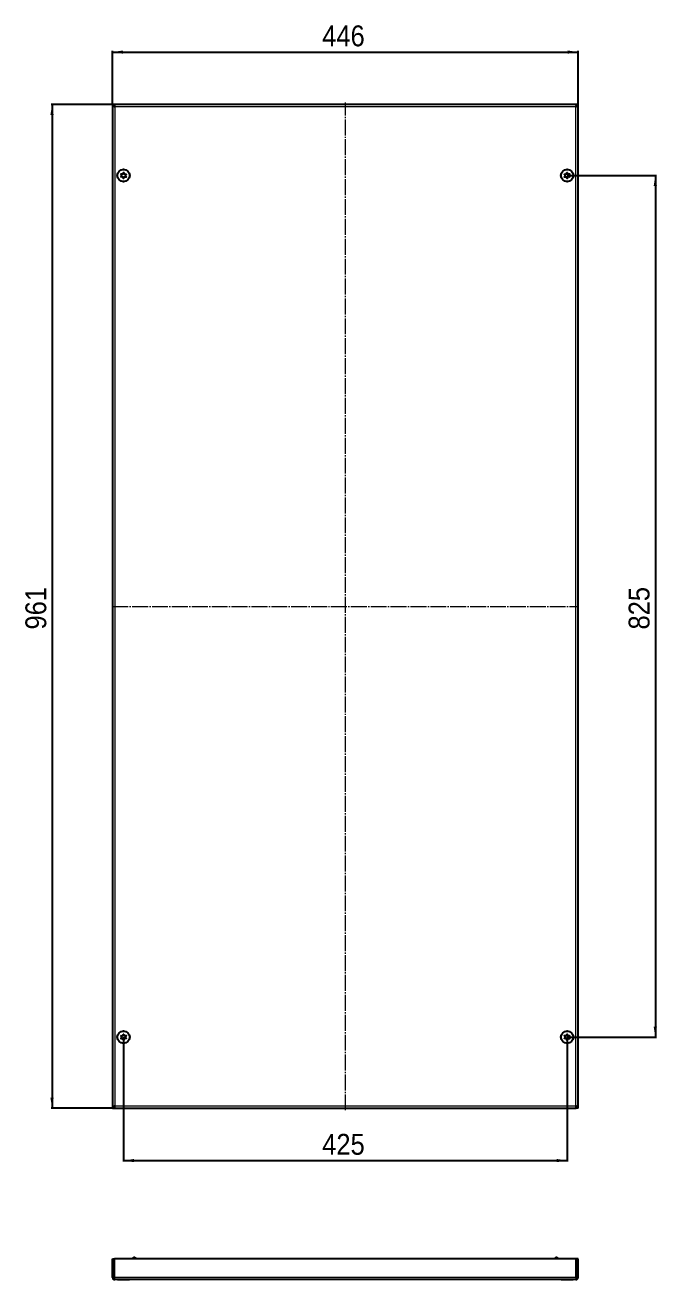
# Model space of a CAD drawing. Header units: millimetres. Extents: x -211 to 1134, y -353 to 966.
# Drawn here: x -211 to 395, y -353 to 849 of the extents above; entities that cross this region are included whole.
import ezdxf

# ---------------------------------------------------------------- set-up
doc = ezdxf.new("R2010")
doc.units = ezdxf.units.MM
doc.linetypes.add('SLD-Осевая', pattern=[19.05, 15.24, -1.27, 1.27, -1.27])
doc.linetypes.add('SLD-Сплошная', pattern=[0])
doc.layers.add('FORMAT', color=7, linetype='SLD-Сплошная')
doc.styles.add('SLDTEXTSTYLE0', font='GOTHICI.TTF', dxfattribs={"width": 0.913})
doc.styles.add('SLDTEXTSTYLE1', font='GOTHIC.TTF', dxfattribs={"width": 0.913})
doc.dimstyles.new('SLDDIMSTYLE0', dxfattribs={"dimtxt": 20, "dimasz": 10, "dimexe": 0, "dimexo": 0.0625, "dimgap": 5, "dimtad": 2, "dimdec": 1, "dimrnd": 1e-09, "dimzin": 12, "dimdsep": 46, "dimtxsty": 'SLDTEXTSTYLE0', "dimsah": 1, "dimcen": 0.09, "dimadec": 0, "dimazin": 3, "dimtfac": 1, "dimtofl": 0, "dimtmove": 0, "dimatfit": 3, "dimfxl": 0, "dimfrac": 2, "dimtolj": 1, "dimtzin": 12, "dimarcsym": 0})

# ---------------------------------------------------------------- blocks, each defined once
blk = doc.blocks.new('_D')
at = {"layer": 'FORMAT'}
for p, q in [((-126.7, 772.6), (-126.7, 823.8)), ((-126.7, 822.8), (319.3, 822.8)), ((319.3, 772.6), (319.3, 823.8))]:
    blk.add_line(p, q, dxfattribs=at)
for points in [[(-126.7, 822.8), (-116.7, 821.2), (-116.7, 824.3)], [(319.3, 822.8), (309.3, 824.3), (309.3, 821.2)]]:
    blk.add_solid(points, dxfattribs=at)
at = {"layer": 'FORMAT', "insert": (74.1, 848.3), "char_height": 20, "attachment_point": 1, "style": 'SLDTEXTSTYLE1'}
blk.add_mtext('446', dxfattribs=at)
blk = doc.blocks.new('_D_1')
at = {"layer": 'FORMAT'}
for p, q in [((-125, 772.6), (-185.7, 772.6)), ((-184.7, 772.6), (-184.7, -188.4)), ((-125, -188.4), (-185.7, -188.4))]:
    blk.add_line(p, q, dxfattribs=at)
for points in [[(-184.7, 772.6), (-186.3, 762.6), (-183.2, 762.6)], [(-184.7, -188.4), (-183.2, -178.4), (-186.3, -178.4)]]:
    blk.add_solid(points, dxfattribs=at)
at = {"layer": 'FORMAT', "insert": (-210.3, 269.9), "char_height": 20, "attachment_point": 1, "rotation": 90, "style": 'SLDTEXTSTYLE1'}
blk.add_mtext('961', dxfattribs=at)
blk = doc.blocks.new('_D_2')
at = {"layer": 'FORMAT'}
for p, q in [((308.8, 704.6), (394.3, 704.6)), ((393.3, 704.6), (393.3, -120.4)), ((308.8, -120.4), (394.3, -120.4))]:
    blk.add_line(p, q, dxfattribs=at)
for points in [[(393.3, 704.6), (391.7, 694.6), (394.8, 694.6)], [(393.3, -120.4), (394.8, -110.4), (391.7, -110.4)]]:
    blk.add_solid(points, dxfattribs=at)
at = {"layer": 'FORMAT', "insert": (367.7, 269.9), "char_height": 20, "attachment_point": 1, "rotation": 90, "style": 'SLDTEXTSTYLE1'}
blk.add_mtext('825', dxfattribs=at)
blk = doc.blocks.new('_D_3')
at = {"layer": 'FORMAT'}
for p, q in [((-116.2, -120.4), (-116.2, -239.6)), ((308.8, -120.4), (308.8, -239.6)), ((-116.2, -238.6), (308.8, -238.6))]:
    blk.add_line(p, q, dxfattribs=at)
for points in [[(-116.2, -238.6), (-106.2, -240.1), (-106.2, -237)], [(308.8, -238.6), (298.8, -237), (298.8, -240.1)]]:
    blk.add_solid(points, dxfattribs=at)
at = {"layer": 'FORMAT', "insert": (74.1, -213), "char_height": 20, "attachment_point": 1, "style": 'SLDTEXTSTYLE1'}
blk.add_mtext('425', dxfattribs=at)

msp = doc.modelspace()

# ---------------------------------------------------------------- linework, layer by layer
at = {"color": 7, "linetype": 'SLD-Сплошная', "lineweight": 25}
for p, q in [((-126.73, 772.59), (-126.73, -188.41)), ((-126.73, 772.59), (-125.23, 772.59)), ((317.57, 772.59), (-125.03, 772.59)), ((-125.03, 771.47), (-125.03, 772.59)), ((317.57, 772.59), (317.57, 771.48)), ((319.27, 772.59), (317.77, 772.59)), ((319.27, -188.41), (319.27, 772.59)), ((-126.73, -188.41), (-125.23, -188.41)), ((-125.03, -187.3), (-125.03, -188.41)), ((-125.03, -188.41), (317.57, -188.41)), ((317.57, -188.41), (317.57, -187.3)), ((319.27, -188.41), (317.77, -188.41)), ((-126.73, -332.56), (-125.23, -332.56)), ((-126.73, -350.46), (-126.73, -332.56)), ((-125.23, -350.46), (-125.23, -332.56)), ((-125.03, -350.46), (-125.03, -332.56)), ((317.57, -332.56), (-125.03, -332.56)), ((-106.73, -331.06), (-105.73, -331.06)), ((-106.73, -332.56), (-106.73, -331.06)), ((-104.73, -332.06), (-105.73, -331.06)), ((-104.23, -332.06), (-104.73, -332.06)), ((-104.73, -332.06), (-104.73, -332.56)), ((296.77, -332.06), (297.27, -332.06)), ((298.27, -331.06), (297.27, -332.06)), ((297.27, -332.56), (297.27, -332.06)), ((298.27, -331.06), (299.27, -331.06)), ((299.27, -331.06), (299.27, -332.56)), ((317.57, -350.46), (317.57, -332.56)), ((319.27, -332.56), (317.77, -332.56)), ((317.77, -350.46), (317.77, -332.56)), ((319.27, -350.46), (319.27, -332.56)), ((-126.73, -350.46), (-125.23, -350.46)), ((317.17, -352.56), (-124.63, -352.56)), ((-122.02, -352.56), (-122.02, -352.82)), ((-119.02, -352.82), (-122.02, -352.82)), ((-110.45, -352.82), (-119.02, -352.82)), ((-110.45, -352.82), (-110.45, -352.56)), ((302.98, -352.56), (302.98, -352.82)), ((314.55, -352.82), (302.98, -352.82)), ((314.55, -352.82), (314.55, -352.56)), ((319.27, -350.46), (317.77, -350.46))]:
    msp.add_line(p, q, dxfattribs=at)
at = {"color": 7, "linetype": 'SLD-Сплошная', "lineweight": 18}
for p, q in [((317.17, 770.49), (-124.63, 770.49)), ((-124.63, 770.49), (-124.63, -186.31)), ((317.17, -186.31), (317.17, 770.49)), ((-124.63, -186.31), (317.17, -186.31)), ((317.57, -350.46), (-125.03, -350.46))]:
    msp.add_line(p, q, dxfattribs=at)
at = {"color": 7, "linetype": 'SLD-Сплошная', "lineweight": 25}
for centre, radius in [((-116.23, 704.59), 6), ((-116.23, 704.59), 5.79), ((308.77, 704.59), 6), ((308.77, 704.59), 5.79), ((-116.23, 704.59), 1.85), ((308.77, 704.59), 1.85), ((-116.23, -120.41), 6), ((-116.23, -120.41), 5.79), ((-116.23, -120.41), 1.85), ((308.77, -120.41), 6), ((308.77, -120.41), 5.79), ((308.77, -120.41), 1.85)]:
    msp.add_circle(centre, radius, dxfattribs=at)
for points, knots in [([(-126.73, 772.59), (-126.7, 772.41), (-126.63, 772.05), (-126.13, 771.52), (-125.43, 770.99), (-124.89, 770.65), (-124.63, 770.49)], [0, 0, 0, 0, 0.2547568, 0.5096489, 0.7645419, 1, 1, 1, 1]), ([(-125.23, 772.59), (-125.22, 772.4), (-125.2, 772.04), (-125.01, 771.34), (-124.78, 770.82), (-124.63, 770.49)], [0, 0, 0, 0, 0.2598775, 0.5197391, 1, 1, 1, 1]), ([(317.17, 770.49), (317.45, 770.66), (318.01, 771.02), (318.71, 771.56), (319.18, 772.08), (319.24, 772.42), (319.27, 772.59)], [0, 0, 0, 0, 0.2547527, 0.5096447, 0.7645377, 1, 1, 1, 1]), ([(317.17, 770.49), (317.25, 770.67), (317.41, 771.03), (317.68, 771.73), (317.73, 772.25), (317.77, 772.59)], [0, 0, 0, 0, 0.2598775, 0.5197391, 1, 1, 1, 1]), ([(-113.78, 705.94), (-113.79, 705.95), (-113.8, 705.97), (-113.86, 705.99), (-114, 706.01), (-114.39, 706), (-114.93, 705.99), (-115.48, 706.3), (-115.76, 706.73), (-115.93, 707.09), (-116.05, 707.29), (-116.11, 707.36), (-116.15, 707.38), (-116.18, 707.39), (-116.21, 707.38), (-116.27, 707.34), (-116.43, 707.12), (-116.63, 706.69), (-117.09, 706.14), (-117.79, 706.05), (-118.27, 706.1), (-118.53, 706.09), (-118.6, 706.07), (-118.62, 706.05), (-118.64, 706.02), (-118.64, 705.98), (-118.63, 705.94), (-118.61, 705.86), (-118.5, 705.66), (-118.3, 705.34), (-118.08, 704.87), (-118.12, 704.24), (-118.42, 703.79), (-118.63, 703.46), (-118.69, 703.32), (-118.7, 703.26), (-118.69, 703.23), (-118.66, 703.21), (-118.61, 703.18), (-118.46, 703.16), (-118.08, 703.17), (-117.54, 703.18), (-116.98, 702.87), (-116.7, 702.44), (-116.53, 702.09), (-116.41, 701.88), (-116.35, 701.81), (-116.31, 701.79), (-116.28, 701.79), (-116.25, 701.8), (-116.19, 701.84), (-116.04, 702.06), (-115.83, 702.48), (-115.38, 703.03), (-114.67, 703.12), (-114.2, 703.07), (-113.93, 703.08), (-113.86, 703.11), (-113.84, 703.13), (-113.83, 703.16), (-113.82, 703.19), (-113.83, 703.23), (-113.86, 703.31), (-113.96, 703.51), (-114.17, 703.84), (-114.38, 704.3), (-114.35, 704.94), (-114.05, 705.39), (-113.83, 705.71), (-113.77, 705.85), (-113.77, 705.91), (-113.78, 705.93), (-113.78, 705.94)], [0, 0, 0, 0, 0.0020087, 0.00442, 0.0093647, 0.0255282, 0.0677053, 0.0957862, 0.1246456, 0.1503415, 0.1605194, 0.1633943, 0.1656965, 0.1672448, 0.1688741, 0.1707699, 0.1786058, 0.2119941, 0.2499945, 0.2879948, 0.3213831, 0.329219, 0.3311148, 0.3327441, 0.3342924, 0.3362166, 0.3385353, 0.3413178, 0.349662, 0.3753578, 0.4042173, 0.4322982, 0.4744753, 0.4906388, 0.4966691, 0.49844, 0.5, 0.5020087, 0.50442, 0.5093647, 0.5255282, 0.5677053, 0.5957862, 0.6246456, 0.6503415, 0.6605194, 0.6633943, 0.6656965, 0.6672448, 0.6688741, 0.6707699, 0.6786058, 0.7119941, 0.7499945, 0.7879948, 0.8213831, 0.829219, 0.8311148, 0.8327441, 0.8342924, 0.8362166, 0.8385353, 0.8413178, 0.849662, 0.8753578, 0.9042173, 0.9322982, 0.9744753, 0.9906388, 0.9966691, 0.99844, 1, 1, 1, 1]), ([(306.32, 705.94), (306.31, 705.92), (306.3, 705.9), (306.31, 705.84), (306.37, 705.71), (306.58, 705.39), (306.88, 704.94), (306.92, 704.3), (306.7, 703.84), (306.5, 703.5), (306.38, 703.29), (306.36, 703.2), (306.36, 703.16), (306.38, 703.13), (306.4, 703.11), (306.47, 703.08), (306.73, 703.07), (307.21, 703.12), (307.91, 703.03), (308.37, 702.48), (308.57, 702.06), (308.73, 701.84), (308.79, 701.8), (308.82, 701.79), (308.85, 701.79), (308.88, 701.81), (308.91, 701.84), (308.96, 701.9), (309.07, 702.1), (309.24, 702.44), (309.52, 702.87), (310.07, 703.18), (310.61, 703.17), (311.01, 703.16), (311.15, 703.18), (311.2, 703.21), (311.22, 703.24), (311.23, 703.27), (311.22, 703.33), (311.17, 703.46), (310.95, 703.79), (310.65, 704.24), (310.62, 704.87), (310.83, 705.34), (311.04, 705.67), (311.15, 705.88), (311.18, 705.97), (311.18, 706.01), (311.16, 706.05), (311.14, 706.07), (311.07, 706.09), (310.8, 706.1), (310.33, 706.05), (309.62, 706.14), (309.17, 706.69), (308.96, 707.12), (308.81, 707.34), (308.75, 707.38), (308.72, 707.39), (308.69, 707.38), (308.66, 707.37), (308.63, 707.34), (308.57, 707.27), (308.46, 707.08), (308.3, 706.73), (308.02, 706.3), (307.46, 705.99), (306.92, 706.01), (306.53, 706.01), (306.38, 705.99), (306.33, 705.96), (306.32, 705.94), (306.32, 705.94)], [0, 0, 0, 0, 0.0020087, 0.00442, 0.0093647, 0.0255282, 0.0677053, 0.0957862, 0.1246456, 0.1503415, 0.1605194, 0.1633943, 0.1656965, 0.1672448, 0.1688741, 0.1707699, 0.1786058, 0.2119941, 0.2499945, 0.2879948, 0.3213831, 0.329219, 0.3311148, 0.3327441, 0.3342924, 0.3362166, 0.3385353, 0.3413178, 0.349662, 0.3753578, 0.4042173, 0.4322982, 0.4744753, 0.4906388, 0.4966691, 0.49844, 0.5, 0.5020087, 0.50442, 0.5093647, 0.5255282, 0.5677053, 0.5957862, 0.6246456, 0.6503415, 0.6605194, 0.6633943, 0.6656965, 0.6672448, 0.6688741, 0.6707699, 0.6786058, 0.7119941, 0.7499945, 0.7879948, 0.8213831, 0.829219, 0.8311148, 0.8327441, 0.8342924, 0.8362166, 0.8385353, 0.8413178, 0.849662, 0.8753578, 0.9042173, 0.9322982, 0.9744753, 0.9906388, 0.9966691, 0.99844, 1, 1, 1, 1]), ([(-113.78, -121.76), (-113.77, -121.75), (-113.77, -121.73), (-113.78, -121.67), (-113.83, -121.54), (-114.05, -121.21), (-114.35, -120.76), (-114.38, -120.13), (-114.17, -119.66), (-113.96, -119.33), (-113.85, -119.12), (-113.82, -119.03), (-113.82, -118.99), (-113.84, -118.95), (-113.86, -118.93), (-113.93, -118.91), (-114.2, -118.9), (-114.67, -118.95), (-115.38, -118.86), (-115.83, -118.31), (-116.04, -117.88), (-116.19, -117.66), (-116.25, -117.62), (-116.28, -117.61), (-116.31, -117.62), (-116.34, -117.63), (-116.37, -117.66), (-116.43, -117.73), (-116.54, -117.92), (-116.7, -118.27), (-116.98, -118.7), (-117.54, -119.01), (-118.08, -118.99), (-118.47, -118.99), (-118.62, -119.01), (-118.67, -119.04), (-118.69, -119.06), (-118.7, -119.1), (-118.69, -119.16), (-118.63, -119.29), (-118.42, -119.61), (-118.12, -120.06), (-118.08, -120.7), (-118.3, -121.16), (-118.5, -121.5), (-118.62, -121.71), (-118.64, -121.8), (-118.64, -121.84), (-118.62, -121.87), (-118.6, -121.89), (-118.53, -121.92), (-118.27, -121.93), (-117.79, -121.88), (-117.09, -121.97), (-116.63, -122.52), (-116.43, -122.94), (-116.27, -123.16), (-116.21, -123.2), (-116.18, -123.21), (-116.15, -123.21), (-116.12, -123.19), (-116.09, -123.16), (-116.04, -123.1), (-115.93, -122.9), (-115.76, -122.56), (-115.48, -122.13), (-114.93, -121.82), (-114.39, -121.83), (-113.99, -121.84), (-113.85, -121.82), (-113.8, -121.79), (-113.78, -121.77), (-113.78, -121.76)], [0, 0, 0, 0, 0.0020087, 0.00442, 0.0093647, 0.0255282, 0.0677053, 0.0957862, 0.1246456, 0.1503415, 0.1605194, 0.1633943, 0.1656965, 0.1672448, 0.1688741, 0.1707699, 0.1786058, 0.2119941, 0.2499945, 0.2879948, 0.3213831, 0.329219, 0.3311148, 0.3327441, 0.3342924, 0.3362166, 0.3385353, 0.3413178, 0.349662, 0.3753578, 0.4042173, 0.4322982, 0.4744753, 0.4906388, 0.4966691, 0.49844, 0.5, 0.5020087, 0.50442, 0.5093647, 0.5255282, 0.5677053, 0.5957862, 0.6246456, 0.6503415, 0.6605194, 0.6633943, 0.6656965, 0.6672448, 0.6688741, 0.6707699, 0.6786058, 0.7119941, 0.7499945, 0.7879948, 0.8213831, 0.829219, 0.8311148, 0.8327441, 0.8342924, 0.8362166, 0.8385353, 0.8413178, 0.849662, 0.8753578, 0.9042173, 0.9322982, 0.9744753, 0.9906388, 0.9966691, 0.99844, 1, 1, 1, 1]), ([(306.32, -121.76), (306.32, -121.77), (306.34, -121.79), (306.39, -121.82), (306.54, -121.84), (306.92, -121.83), (307.46, -121.82), (308.02, -122.13), (308.3, -122.56), (308.47, -122.91), (308.59, -123.12), (308.65, -123.19), (308.69, -123.21), (308.72, -123.21), (308.75, -123.2), (308.81, -123.16), (308.96, -122.94), (309.17, -122.52), (309.62, -121.97), (310.33, -121.88), (310.8, -121.93), (311.07, -121.92), (311.14, -121.89), (311.16, -121.87), (311.17, -121.84), (311.18, -121.81), (311.17, -121.77), (311.14, -121.69), (311.04, -121.49), (310.83, -121.16), (310.62, -120.7), (310.65, -120.06), (310.95, -119.61), (311.17, -119.29), (311.23, -119.15), (311.23, -119.09), (311.22, -119.06), (311.2, -119.03), (311.14, -119.01), (311, -118.99), (310.61, -119), (310.07, -119.01), (309.52, -118.7), (309.24, -118.27), (309.07, -117.91), (308.95, -117.71), (308.89, -117.64), (308.85, -117.62), (308.82, -117.61), (308.79, -117.62), (308.73, -117.66), (308.57, -117.88), (308.37, -118.31), (307.91, -118.86), (307.21, -118.95), (306.73, -118.9), (306.47, -118.91), (306.4, -118.93), (306.38, -118.95), (306.36, -118.98), (306.36, -119.02), (306.37, -119.06), (306.39, -119.14), (306.5, -119.34), (306.7, -119.66), (306.92, -120.13), (306.88, -120.76), (306.58, -121.21), (306.37, -121.54), (306.31, -121.68), (306.3, -121.74), (306.31, -121.75), (306.32, -121.76)], [0, 0, 0, 0, 0.0020087, 0.00442, 0.0093647, 0.0255282, 0.0677053, 0.0957862, 0.1246456, 0.1503415, 0.1605194, 0.1633943, 0.1656965, 0.1672448, 0.1688741, 0.1707699, 0.1786058, 0.2119941, 0.2499945, 0.2879948, 0.3213831, 0.329219, 0.3311148, 0.3327441, 0.3342924, 0.3362166, 0.3385353, 0.3413178, 0.349662, 0.3753578, 0.4042173, 0.4322982, 0.4744753, 0.4906388, 0.4966691, 0.49844, 0.5, 0.5020087, 0.50442, 0.5093647, 0.5255282, 0.5677053, 0.5957862, 0.6246456, 0.6503415, 0.6605194, 0.6633943, 0.6656965, 0.6672448, 0.6688741, 0.6707699, 0.6786058, 0.7119941, 0.7499945, 0.7879948, 0.8213831, 0.829219, 0.8311148, 0.8327441, 0.8342924, 0.8362166, 0.8385353, 0.8413178, 0.849662, 0.8753578, 0.9042173, 0.9322982, 0.9744753, 0.9906388, 0.9966691, 0.99844, 1, 1, 1, 1]), ([(317.77, -188.41), (317.76, -188.23), (317.74, -187.87), (317.55, -187.17), (317.32, -186.65), (317.17, -186.31)], [0, 0, 0, 0, 0.2598775, 0.5197391, 1, 1, 1, 1]), ([(319.27, -188.41), (319.24, -188.24), (319.17, -187.88), (318.67, -187.34), (317.97, -186.82), (317.43, -186.48), (317.17, -186.31)], [0, 0, 0, 0, 0.2547568, 0.5096489, 0.7645419, 1, 1, 1, 1]), ([(-104.73, -332.06), (-104.71, -332.16), (-104.68, -332.32), (-104.43, -332.49), (-104.32, -332.56)], [0, 0, 0, 0, 0.5741301, 1, 1, 1, 1]), ([(-104.23, -332.06), (-104.21, -332.16), (-104.18, -332.32), (-104.03, -332.48), (-103.95, -332.55), (-103.94, -332.56)], [0, 0, 0, 0, 0.6029704, 0.9179315, 1, 1, 1, 1]), ([(296.46, -332.56), (296.53, -332.5), (296.66, -332.39), (296.75, -332.22), (296.76, -332.12), (296.77, -332.06)], [0, 0, 0, 0, 0.3603654, 0.6750686, 1, 1, 1, 1]), ([(296.86, -332.56), (296.94, -332.51), (297.18, -332.36), (297.26, -332.19), (297.27, -332.08), (297.27, -332.06)], [0, 0, 0, 0, 0.3313457, 0.9052264, 1, 1, 1, 1]), ([(-126.73, -350.46), (-126.7, -350.74), (-126.63, -351.3), (-126.13, -352.01), (-125.43, -352.48), (-124.89, -352.53), (-124.63, -352.56)], [0, 0, 0, 0, 0.2547568, 0.5096489, 0.7645419, 1, 1, 1, 1]), ([(-125.23, -350.46), (-125.22, -350.54), (-125.2, -350.7), (-125.1, -350.89), (-125, -350.92), (-124.97, -350.93)], [0, 0, 0, 0, 0.4327963, 0.8655659, 1, 1, 1, 1]), ([(317.17, -352.56), (317.45, -352.53), (318.01, -352.46), (318.71, -351.96), (319.18, -351.26), (319.24, -350.72), (319.27, -350.46)], [0, 0, 0, 0, 0.2547527, 0.5096447, 0.7645377, 1, 1, 1, 1]), ([(317.51, -350.94), (317.54, -350.92), (317.71, -350.82), (317.74, -350.62), (317.77, -350.46)], [0, 0, 0, 0, 0.2077128, 1, 1, 1, 1])]:
    msp.add_open_spline(points, degree=3, knots=knots, dxfattribs=at)
for points in [[(-124.63, 770.49), (-124.67, 770.76), (-124.73, 771.31), (-124.83, 772.01), (-124.93, 772.49), (-125, 772.55), (-125.03, 772.59)], [(317.57, 772.59), (317.53, 772.55), (317.47, 772.49), (317.37, 772.01), (317.27, 771.31), (317.2, 770.76), (317.17, 770.49)], [(-124.63, -186.31), (-124.91, -186.49), (-125.46, -186.84), (-126.15, -187.36), (-126.64, -187.89), (-126.7, -188.24), (-126.73, -188.41)], [(-124.63, -186.31), (-124.79, -186.66), (-125.12, -187.36), (-125.19, -188.06), (-125.23, -188.41)], [(-125.03, -188.41), (-125, -188.38), (-124.93, -188.32), (-124.83, -187.83), (-124.73, -187.14), (-124.67, -186.59), (-124.63, -186.31)], [(317.17, -186.31), (317.2, -186.59), (317.27, -187.14), (317.37, -187.83), (317.47, -188.32), (317.53, -188.38), (317.57, -188.41)], [(-124.63, -352.56), (-124.67, -352.53), (-124.73, -352.47), (-124.83, -351.98), (-124.93, -351.29), (-125, -350.74), (-125.03, -350.46)], [(317.57, -350.46), (317.53, -350.74), (317.47, -351.29), (317.37, -351.98), (317.27, -352.47), (317.2, -352.53), (317.17, -352.56)]]:
    msp.add_open_spline(points, degree=3, dxfattribs=at)
at = {"layer": 'FORMAT', "linetype": 'SLD-Осевая', "lineweight": 18}
for p, q in [((96.27, -190.41), (96.27, 774.59)), ((-127.03, 292.09), (319.57, 292.09))]:
    msp.add_line(p, q, dxfattribs=at)

# ---------------------------------------------------------------- dimensions: what is measured, and where the dimension line sits
at = {"layer": 'FORMAT'}
for base, p1, p2, picture, middle in [((319.27, 822.75), (-126.73, 772.59), (319.27, 772.59), '_D', (96.27, 822.75)), ((308.77, -238.58), (-116.23, -120.41), (308.77, -120.41), '_D_3', (96.27, -238.58))]:
    dim = msp.add_linear_dim(base=base, p1=p1, p2=p2, dimstyle='SLDDIMSTYLE0', dxfattribs=at)
    dim.commit()
    dim.dimension.update_dxf_attribs({"geometry": picture, "text_midpoint": middle, "dimtype": 160})
for base, p1, p2, picture, middle in [((-184.74, -188.41), (-125.03, 772.59), (-125.03, -188.41), '_D_1', (-184.74, 292.09)), ((393.27, -120.41), (308.77, 704.59), (308.77, -120.41), '_D_2', (393.27, 292.09))]:
    dim = msp.add_linear_dim(base=base, p1=p1, p2=p2, angle=90, dimstyle='SLDDIMSTYLE0', dxfattribs=at)
    dim.commit()
    dim.dimension.update_dxf_attribs({"geometry": picture, "text_midpoint": middle, "dimtype": 160})

doc.saveas('drawing.dxf')
